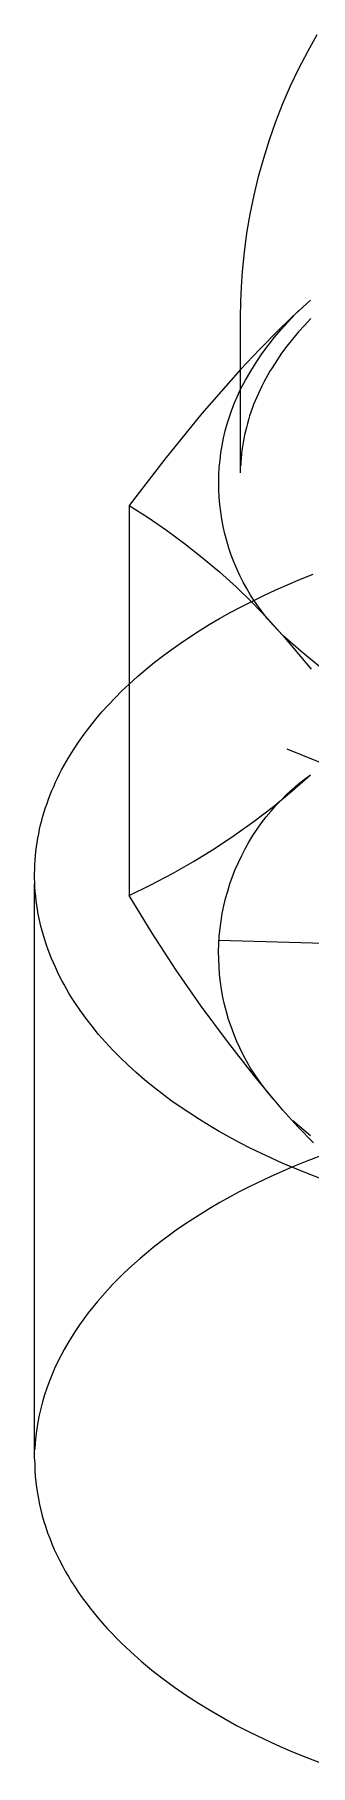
# Model space of a CAD drawing. Header units: inches. Extents: x -6 to 195, y -3 to 126.
# Drawn here: x 189.101 to 189.223, y 51.173 to 51.935 of the extents above; entities that cross this region are included whole.
import ezdxf

# ---------------------------------------------------------------- set-up
doc = ezdxf.new("R2010")
doc.units = ezdxf.units.IN
doc.linetypes.add('HIDDEN', pattern=[1.905, 1.27, -0.635])
doc.layers.add('ZANO_R', color=7, linetype='Continuous', lineweight=0)
doc.layers.add('ZANO_R_przerywana', color=250, linetype='HIDDEN', lineweight=0)

msp = doc.modelspace()

# ---------------------------------------------------------------- linework, layer by layer
at = {"layer": 'ZANO_R'}
for p, q in [((189.22165, 51.92753), (189.22581, 51.93492)), ((189.21775, 51.92), (189.22165, 51.92753)), ((189.21411, 51.91234), (189.21775, 51.92)), ((189.21073, 51.90457), (189.21411, 51.91234)), ((189.20763, 51.89668), (189.21073, 51.90457)), ((189.2048, 51.88868), (189.20763, 51.89668)), ((189.20225, 51.8806), (189.2048, 51.88868)), ((189.19997, 51.87243), (189.20225, 51.8806)), ((189.19798, 51.86419), (189.19997, 51.87243)), ((189.19628, 51.85588), (189.19798, 51.86419)), ((189.19486, 51.84752), (189.19628, 51.85588)), ((189.19373, 51.83912), (189.19486, 51.84752)), ((189.19289, 51.83068), (189.19373, 51.83912)), ((189.19216, 51.81727), (189.19243, 51.82398)), ((189.19243, 51.82398), (189.19289, 51.83068)), ((189.19207, 51.81056), (189.19216, 51.81727)), ((189.19207, 51.74209), (189.19207, 51.81056)), ((189.19207, 51.7875), (189.17504, 51.76809)), ((189.19068, 51.77586), (189.19207, 51.77881)), ((189.18821, 51.76982), (189.18939, 51.77286)), ((189.18939, 51.77286), (189.19068, 51.77586)), ((189.17504, 51.76809), (189.15867, 51.74813)), ((189.18532, 51.76047), (189.18618, 51.76362)), ((189.18618, 51.76362), (189.18714, 51.76674)), ((189.18714, 51.76674), (189.18821, 51.76982)), ((189.18394, 51.7541), (189.18458, 51.7573)), ((189.18458, 51.7573), (189.18532, 51.76047)), ((189.15867, 51.74813), (189.14297, 51.72764)), ((189.18271, 51.74439), (189.18301, 51.74764)), ((189.18301, 51.74764), (189.18342, 51.75087)), ((189.18342, 51.75087), (189.18394, 51.7541)), ((189.18246, 51.73787), (189.18253, 51.74113)), ((189.18253, 51.74113), (189.18271, 51.74439)), ((189.18251, 51.73461), (189.18246, 51.73787)), ((189.18266, 51.73135), (189.18251, 51.73461)), ((189.14297, 51.72764), (189.15131, 51.72235)), ((189.14297, 51.72764), (189.14297, 51.55602)), ((189.18294, 51.7281), (189.18266, 51.73135)), ((189.18332, 51.72486), (189.18294, 51.7281)), ((189.18382, 51.72163), (189.18332, 51.72486)), ((189.15131, 51.72235), (189.15948, 51.71677)), ((189.18443, 51.71843), (189.18382, 51.72163)), ((189.18515, 51.71524), (189.18443, 51.71843)), ((189.15948, 51.71677), (189.16745, 51.71092)), ((189.16745, 51.71092), (189.17521, 51.70481)), ((189.18598, 51.71209), (189.18515, 51.71524)), ((189.18692, 51.70896), (189.18598, 51.71209)), ((189.17521, 51.70481), (189.18277, 51.69843)), ((189.18797, 51.70587), (189.18692, 51.70896)), ((189.18912, 51.70282), (189.18797, 51.70587)), ((189.19038, 51.69981), (189.18912, 51.70282)), ((189.18277, 51.69843), (189.1901, 51.69181)), ((189.19175, 51.69685), (189.19038, 51.69981)), ((189.19322, 51.69394), (189.19175, 51.69685)), ((189.1901, 51.69181), (189.19721, 51.68494)), ((189.19479, 51.69108), (189.19322, 51.69394)), ((189.19645, 51.68827), (189.19479, 51.69108)), ((189.19822, 51.68553), (189.19645, 51.68827)), ((189.19721, 51.68494), (189.20408, 51.67783)), ((189.20008, 51.68285), (189.19822, 51.68553)), ((189.20203, 51.68023), (189.20008, 51.68285)), ((189.20407, 51.67768), (189.20203, 51.68023)), ((189.2062, 51.67521), (189.20407, 51.67768)), ((189.20408, 51.67783), (189.2107, 51.67049)), ((189.20841, 51.67281), (189.2062, 51.67521)), ((189.2107, 51.67049), (189.20841, 51.67281)), ((189.2107, 51.67049), (189.22314, 51.6556)), ((189.21874, 51.66343), (189.2107, 51.67049)), ((189.22702, 51.65666), (189.21874, 51.66343)), ((189.13984, 51.64609), (189.14297, 51.64906)), ((189.13386, 51.63996), (189.13681, 51.64305)), ((189.13681, 51.64305), (189.13984, 51.64609)), ((189.12565, 51.6303), (189.12828, 51.63358)), ((189.12828, 51.63358), (189.13102, 51.6368)), ((189.13102, 51.6368), (189.13386, 51.63996)), ((189.12072, 51.62357), (189.12313, 51.62696)), ((189.12313, 51.62696), (189.12565, 51.6303)), ((189.11628, 51.61663), (189.11844, 51.62012)), ((189.11844, 51.62012), (189.12072, 51.62357)), ((189.11236, 51.60949), (189.11329, 51.61129)), ((189.11329, 51.61129), (189.11426, 51.61308)), ((189.11426, 51.61308), (189.11628, 51.61663)), ((189.109, 51.60216), (189.10978, 51.60401)), ((189.10978, 51.60401), (189.11061, 51.60585)), ((189.11061, 51.60585), (189.11147, 51.60767)), ((189.11147, 51.60767), (189.11236, 51.60949)), ((189.10621, 51.59468), (189.10685, 51.59657)), ((189.10685, 51.59657), (189.10753, 51.59844)), ((189.10753, 51.59844), (189.10824, 51.60031)), ((189.10824, 51.60031), (189.109, 51.60216)), ((189.10404, 51.58706), (189.10452, 51.58898)), ((189.10452, 51.58898), (189.10505, 51.59089)), ((189.10505, 51.59089), (189.10561, 51.59279)), ((189.10561, 51.59279), (189.10621, 51.59468)), ((189.1025, 51.57933), (189.10282, 51.58127)), ((189.10282, 51.58127), (189.10319, 51.58321)), ((189.10319, 51.58321), (189.10359, 51.58514)), ((189.10359, 51.58514), (189.10404, 51.58706)), ((189.10161, 51.57152), (189.10177, 51.57348)), ((189.10177, 51.57348), (189.10197, 51.57543)), ((189.10197, 51.57543), (189.10221, 51.57739)), ((189.10221, 51.57739), (189.1025, 51.57933)), ((189.10138, 51.56561), (189.10141, 51.56758)), ((189.10139, 51.56364), (189.10138, 51.56561)), ((189.10141, 51.56758), (189.10149, 51.56955)), ((189.10149, 51.56955), (189.10161, 51.57152)), ((189.10144, 51.56166), (189.10139, 51.56364)), ((189.10153, 51.55969), (189.10144, 51.56166)), ((189.10167, 51.55771), (189.10153, 51.55969)), ((189.10185, 51.55573), (189.10167, 51.55771)), ((189.10207, 51.55376), (189.10185, 51.55573)), ((189.10233, 51.55178), (189.10207, 51.55376)), ((189.10264, 51.5498), (189.10233, 51.55178)), ((189.10299, 51.54783), (189.10264, 51.5498)), ((189.15308, 51.53947), (189.14297, 51.55602)), ((189.10338, 51.54585), (189.10299, 51.54783)), ((189.10382, 51.54388), (189.10338, 51.54585)), ((189.1043, 51.54191), (189.10382, 51.54388)), ((189.10482, 51.53995), (189.1043, 51.54191)), ((189.10538, 51.53799), (189.10482, 51.53995)), ((189.10599, 51.53603), (189.10538, 51.53799)), ((189.10664, 51.53408), (189.10599, 51.53603)), ((189.16368, 51.52322), (189.15308, 51.53947)), ((189.10733, 51.53213), (189.10664, 51.53408)), ((189.10806, 51.53019), (189.10733, 51.53213)), ((189.10883, 51.52825), (189.10806, 51.53019)), ((189.10965, 51.52632), (189.10883, 51.52825)), ((189.11051, 51.5244), (189.10965, 51.52632)), ((189.1114, 51.52248), (189.11051, 51.5244)), ((189.11234, 51.52057), (189.1114, 51.52248)), ((189.11332, 51.51867), (189.11234, 51.52057)), ((189.17475, 51.50729), (189.16368, 51.52322)), ((189.11434, 51.51678), (189.11332, 51.51867)), ((189.1154, 51.5149), (189.11434, 51.51678)), ((189.1165, 51.51303), (189.1154, 51.5149)), ((189.11764, 51.51116), (189.1165, 51.51303)), ((189.11882, 51.50931), (189.11764, 51.51116)), ((189.12128, 51.50563), (189.11882, 51.50931)), ((189.1239, 51.50201), (189.12128, 51.50563)), ((189.18628, 51.49169), (189.17475, 51.50729)), ((189.12667, 51.49843), (189.1239, 51.50201)), ((189.12958, 51.4949), (189.12667, 51.49843)), ((189.13262, 51.49142), (189.12958, 51.4949)), ((189.1358, 51.48801), (189.13262, 51.49142)), ((189.19827, 51.47644), (189.18628, 51.49169)), ((189.13911, 51.48465), (189.1358, 51.48801)), ((189.14255, 51.48135), (189.13911, 51.48465)), ((189.1461, 51.47812), (189.14255, 51.48135)), ((189.14978, 51.47495), (189.1461, 51.47812)), ((189.15356, 51.47185), (189.14978, 51.47495)), ((189.2107, 51.46155), (189.19827, 51.47644)), ((189.15745, 51.46882), (189.15356, 51.47185)), ((189.16143, 51.46585), (189.15745, 51.46882)), ((189.16552, 51.46297), (189.16143, 51.46585)), ((189.16969, 51.46015), (189.16552, 51.46297)), ((189.17395, 51.45741), (189.16969, 51.46015)), ((189.21733, 51.45421), (189.2107, 51.46155)), ((189.17829, 51.45474), (189.17395, 51.45741)), ((189.1827, 51.45215), (189.17829, 51.45474)), ((189.18718, 51.44964), (189.1827, 51.45215)), ((189.2242, 51.44711), (189.21733, 51.45421)), ((189.19172, 51.4472), (189.18718, 51.44964)), ((189.19632, 51.44485), (189.19172, 51.4472)), ((189.20098, 51.44256), (189.19632, 51.44485)), ((189.21043, 51.43824), (189.20098, 51.44256)), ((189.22003, 51.43422), (189.21043, 51.43824)), ((189.22196, 51.4394), (189.21464, 51.43643)), ((189.22934, 51.4422), (189.22196, 51.4394)), ((189.23016, 51.43035), (189.22003, 51.43422))]:
    msp.add_line(p, q, dxfattribs=at)
at = {"layer": 'ZANO_R_przerywana'}
for p, q in [((189.21943, 51.81502), (189.22281, 51.81808)), ((189.21773, 51.81342), (189.20895, 51.805)), ((189.20993, 51.80518), (189.21298, 51.80857)), ((189.21298, 51.80857), (189.21615, 51.81185)), ((189.21615, 51.81185), (189.21943, 51.81502)), ((189.22304, 51.80993), (189.2202, 51.80694)), ((189.20895, 51.805), (189.20039, 51.79636)), ((189.20419, 51.7981), (189.207, 51.80169)), ((189.207, 51.80169), (189.20993, 51.80518)), ((189.21749, 51.80392), (189.21492, 51.80086)), ((189.2202, 51.80694), (189.21749, 51.80392)), ((189.20039, 51.79636), (189.19207, 51.7875)), ((189.19894, 51.79064), (189.2015, 51.79441)), ((189.2015, 51.79441), (189.20419, 51.7981)), ((189.21016, 51.79465), (189.20799, 51.79149)), ((189.21247, 51.79777), (189.21016, 51.79465)), ((189.21492, 51.80086), (189.21247, 51.79777)), ((189.19422, 51.78283), (189.19652, 51.78677)), ((189.19652, 51.78677), (189.19894, 51.79064)), ((189.20498, 51.78672), (189.20404, 51.78511)), ((189.20595, 51.78832), (189.20498, 51.78672)), ((189.20799, 51.79149), (189.20595, 51.78832)), ((189.19207, 51.77881), (189.19422, 51.78283)), ((189.20065, 51.77863), (189.19989, 51.777)), ((189.20145, 51.78026), (189.20065, 51.77863)), ((189.20228, 51.78188), (189.20145, 51.78026)), ((189.20314, 51.7835), (189.20228, 51.78188)), ((189.20404, 51.78511), (189.20314, 51.7835)), ((189.19781, 51.77206), (189.19719, 51.77041)), ((189.19847, 51.77371), (189.19781, 51.77206)), ((189.19916, 51.77536), (189.19847, 51.77371)), ((189.19989, 51.777), (189.19916, 51.77536)), ((189.19505, 51.76375), (189.19461, 51.76207)), ((189.19553, 51.76542), (189.19505, 51.76375)), ((189.19605, 51.76709), (189.19553, 51.76542)), ((189.1966, 51.76875), (189.19605, 51.76709)), ((189.19719, 51.77041), (189.1966, 51.76875)), ((189.19318, 51.75534), (189.19291, 51.75365)), ((189.19348, 51.75703), (189.19318, 51.75534)), ((189.19382, 51.75871), (189.19348, 51.75703)), ((189.1942, 51.76039), (189.19382, 51.75871)), ((189.19461, 51.76207), (189.1942, 51.76039)), ((189.19233, 51.74855), (189.19222, 51.74694)), ((189.19249, 51.75025), (189.19233, 51.74855)), ((189.19268, 51.75195), (189.19249, 51.75025)), ((189.19291, 51.75365), (189.19268, 51.75195)), ((189.19222, 51.74694), (189.19213, 51.74532)), ((189.21297, 51.69288), (189.21847, 51.69517)), ((189.21847, 51.69517), (189.2241, 51.6974)), ((189.19725, 51.68563), (189.20235, 51.68811)), ((189.20235, 51.68811), (189.20759, 51.69053)), ((189.20759, 51.69053), (189.21297, 51.69288)), ((189.18277, 51.6779), (189.18745, 51.68053)), ((189.18745, 51.68053), (189.19228, 51.68311)), ((189.19228, 51.68311), (189.19725, 51.68563)), ((189.16956, 51.66978), (189.17382, 51.67253)), ((189.17382, 51.67253), (189.17822, 51.67524)), ((189.17822, 51.67524), (189.18277, 51.6779)), ((189.15765, 51.66136), (189.16147, 51.66419)), ((189.16147, 51.66419), (189.16544, 51.667)), ((189.16544, 51.667), (189.16956, 51.66978)), ((189.15043, 51.65562), (189.15397, 51.6585)), ((189.15397, 51.6585), (189.15765, 51.66136)), ((189.14297, 51.64906), (189.14665, 51.65239)), ((189.14665, 51.65239), (189.15043, 51.65562)), ((189.21238, 51.62055), (189.64785, 51.4445)), ((189.21479, 51.60205), (189.22281, 51.60913)), ((189.21492, 51.60282), (189.21748, 51.60502)), ((189.21748, 51.60502), (189.22011, 51.60712)), ((189.22011, 51.60712), (189.22281, 51.60913)), ((189.19805, 51.58874), (189.20654, 51.59525)), ((189.20551, 51.5932), (189.20773, 51.59573)), ((189.20654, 51.59525), (189.21479, 51.60205)), ((189.20773, 51.59573), (189.21005, 51.59818)), ((189.21005, 51.59818), (189.21245, 51.60054)), ((189.21245, 51.60054), (189.21492, 51.60282)), ((189.18935, 51.58251), (189.19805, 51.58874)), ((189.19937, 51.58518), (189.20132, 51.58793)), ((189.20132, 51.58793), (189.20337, 51.5906)), ((189.20337, 51.5906), (189.20551, 51.5932)), ((189.18045, 51.57659), (189.18935, 51.58251)), ((189.19576, 51.5795), (189.19752, 51.58237)), ((189.19752, 51.58237), (189.19937, 51.58518)), ((189.17135, 51.57097), (189.18045, 51.57659)), ((189.1911, 51.57054), (189.19255, 51.57358)), ((189.19255, 51.57358), (189.1941, 51.57657)), ((189.1941, 51.57657), (189.19576, 51.5795)), ((189.15259, 51.56068), (189.16206, 51.56567)), ((189.16206, 51.56567), (189.17135, 51.57097)), ((189.18853, 51.56432), (189.18976, 51.56745)), ((189.18976, 51.56745), (189.1911, 51.57054)), ((189.10138, 51.30785), (189.10138, 51.56111)), ((189.14297, 51.55602), (189.15259, 51.56068)), ((189.18549, 51.55468), (189.18639, 51.55793)), ((189.18639, 51.55793), (189.1874, 51.56114)), ((189.1874, 51.56114), (189.18853, 51.56432)), ((189.18403, 51.54811), (189.1847, 51.55141)), ((189.1847, 51.55141), (189.18549, 51.55468)), ((189.18303, 51.54145), (189.18347, 51.54479)), ((189.18347, 51.54479), (189.18403, 51.54811)), ((189.18241, 51.53137), (189.1825, 51.53474)), ((189.1825, 51.53474), (189.18271, 51.5381)), ((189.18251, 51.53628), (189.69375, 51.5223)), ((189.18271, 51.5381), (189.18303, 51.54145)), ((189.18243, 51.528), (189.18241, 51.53137)), ((189.18258, 51.52464), (189.18243, 51.528)), ((189.18283, 51.52128), (189.18258, 51.52464)), ((189.18321, 51.51793), (189.18283, 51.52128)), ((189.1837, 51.5146), (189.18321, 51.51793)), ((189.18431, 51.51129), (189.1837, 51.5146)), ((189.18503, 51.508), (189.18431, 51.51129)), ((189.18587, 51.50474), (189.18503, 51.508)), ((189.18682, 51.5015), (189.18587, 51.50474)), ((189.18788, 51.49831), (189.18682, 51.5015)), ((189.18905, 51.49515), (189.18788, 51.49831)), ((189.19033, 51.49204), (189.18905, 51.49515)), ((189.19172, 51.48897), (189.19033, 51.49204)), ((189.19321, 51.48595), (189.19172, 51.48897)), ((189.19481, 51.48298), (189.19321, 51.48595)), ((189.19651, 51.48008), (189.19481, 51.48298)), ((189.19831, 51.47723), (189.19651, 51.48008)), ((189.20021, 51.47445), (189.19831, 51.47723)), ((189.2022, 51.47173), (189.20021, 51.47445)), ((189.20429, 51.46909), (189.2022, 51.47173)), ((189.20646, 51.46652), (189.20429, 51.46909)), ((189.22291, 51.45025), (189.21509, 51.45685)), ((189.21464, 51.43643), (189.20505, 51.4322)), ((189.19589, 51.42779), (189.19148, 51.42552)), ((189.20505, 51.4322), (189.19589, 51.42779)), ((189.18298, 51.42087), (189.17891, 51.41848)), ((189.18718, 51.42321), (189.18298, 51.42087)), ((189.19148, 51.42552), (189.18718, 51.42321)), ((189.1711, 51.41362), (189.16736, 51.41115)), ((189.17494, 51.41607), (189.1711, 51.41362)), ((189.17891, 51.41848), (189.17494, 51.41607)), ((189.16024, 51.40613), (189.15686, 51.40359)), ((189.16375, 51.40865), (189.16024, 51.40613)), ((189.16736, 51.41115), (189.16375, 51.40865)), ((189.15043, 51.39845), (189.14785, 51.39627)), ((189.15358, 51.40103), (189.15043, 51.39845)), ((189.15686, 51.40359), (189.15358, 51.40103)), ((189.14283, 51.39177), (189.1404, 51.38947)), ((189.14532, 51.39404), (189.14283, 51.39177)), ((189.14785, 51.39627), (189.14532, 51.39404)), ((189.13343, 51.38232), (189.13123, 51.37987)), ((189.1357, 51.38474), (189.13343, 51.38232)), ((189.13802, 51.38712), (189.1357, 51.38474)), ((189.1404, 51.38947), (189.13802, 51.38712)), ((189.127, 51.37485), (189.12499, 51.37228)), ((189.12908, 51.37737), (189.127, 51.37485)), ((189.13123, 51.37987), (189.12908, 51.37737)), ((189.12117, 51.36705), (189.11937, 51.36439)), ((189.12304, 51.36968), (189.12117, 51.36705)), ((189.12499, 51.37228), (189.12304, 51.36968)), ((189.11764, 51.36169), (189.11599, 51.35897)), ((189.11937, 51.36439), (189.11764, 51.36169)), ((189.11293, 51.35342), (189.11152, 51.35061)), ((189.11442, 51.35621), (189.11293, 51.35342)), ((189.11599, 51.35897), (189.11442, 51.35621)), ((189.10896, 51.34491), (189.10781, 51.34202)), ((189.11019, 51.34777), (189.10896, 51.34491)), ((189.11152, 51.35061), (189.11019, 51.34777)), ((189.10675, 51.33911), (189.10578, 51.33617)), ((189.10781, 51.34202), (189.10675, 51.33911)), ((189.10412, 51.33025), (189.10344, 51.32726)), ((189.1049, 51.33322), (189.10412, 51.33025)), ((189.10578, 51.33617), (189.1049, 51.33322)), ((189.10235, 51.32124), (189.10196, 51.31821)), ((189.10285, 51.32426), (189.10235, 51.32124)), ((189.10344, 51.32726), (189.10285, 51.32426)), ((189.10167, 51.31516), (189.10148, 51.31211)), ((189.10196, 51.31821), (189.10167, 51.31516)), ((189.10138, 51.30785), (189.10141, 51.30536)), ((189.10141, 51.30536), (189.10151, 51.30287)), ((189.10151, 51.30287), (189.10168, 51.30037)), ((189.10168, 51.30037), (189.10192, 51.29788)), ((189.10192, 51.29788), (189.10222, 51.29539)), ((189.10222, 51.29539), (189.1026, 51.29289)), ((189.1026, 51.29289), (189.10304, 51.2904)), ((189.10304, 51.2904), (189.10355, 51.28792)), ((189.10355, 51.28792), (189.10413, 51.28543)), ((189.10413, 51.28543), (189.10477, 51.28295)), ((189.10477, 51.28295), (189.10548, 51.28048)), ((189.10548, 51.28048), (189.10626, 51.27801)), ((189.10626, 51.27801), (189.10711, 51.27556)), ((189.10711, 51.27556), (189.10803, 51.2731)), ((189.10803, 51.2731), (189.10901, 51.27066)), ((189.10901, 51.27066), (189.11005, 51.26823)), ((189.11005, 51.26823), (189.11117, 51.26581)), ((189.11117, 51.26581), (189.11234, 51.26341)), ((189.11234, 51.26341), (189.11359, 51.26101)), ((189.11359, 51.26101), (189.11489, 51.25863)), ((189.11489, 51.25863), (189.11626, 51.25627)), ((189.11626, 51.25627), (189.11769, 51.25392)), ((189.11769, 51.25392), (189.11918, 51.25158)), ((189.11918, 51.25158), (189.12074, 51.24926)), ((189.12074, 51.24926), (189.12235, 51.24696)), ((189.12235, 51.24696), (189.12402, 51.24468)), ((189.12402, 51.24468), (189.12575, 51.24242)), ((189.12575, 51.24242), (189.12754, 51.24018)), ((189.12754, 51.24018), (189.12938, 51.23796)), ((189.12938, 51.23796), (189.13128, 51.23576)), ((189.13128, 51.23576), (189.13323, 51.23358)), ((189.13323, 51.23358), (189.13524, 51.23143)), ((189.13524, 51.23143), (189.1373, 51.2293)), ((189.1373, 51.2293), (189.13941, 51.22719)), ((189.13941, 51.22719), (189.14377, 51.22305)), ((189.14377, 51.22305), (189.14833, 51.21901)), ((189.14833, 51.21901), (189.15306, 51.21508)), ((189.15306, 51.21508), (189.15796, 51.21126)), ((189.15796, 51.21126), (189.16302, 51.20755)), ((189.16302, 51.20755), (189.16823, 51.20396)), ((189.16823, 51.20396), (189.17358, 51.20048)), ((189.17358, 51.20048), (189.17905, 51.19712)), ((189.17905, 51.19712), (189.18464, 51.19389)), ((189.18464, 51.19389), (189.19033, 51.19077)), ((189.19033, 51.19077), (189.19612, 51.18778)), ((189.19612, 51.18778), (189.202, 51.18491)), ((189.202, 51.18491), (189.20795, 51.18217)), ((189.20795, 51.18217), (189.21396, 51.17955)), ((189.21396, 51.17955), (189.22003, 51.17705)), ((189.22003, 51.17705), (189.23029, 51.17314))]:
    msp.add_line(p, q, dxfattribs=at)

doc.saveas('drawing.dxf')
